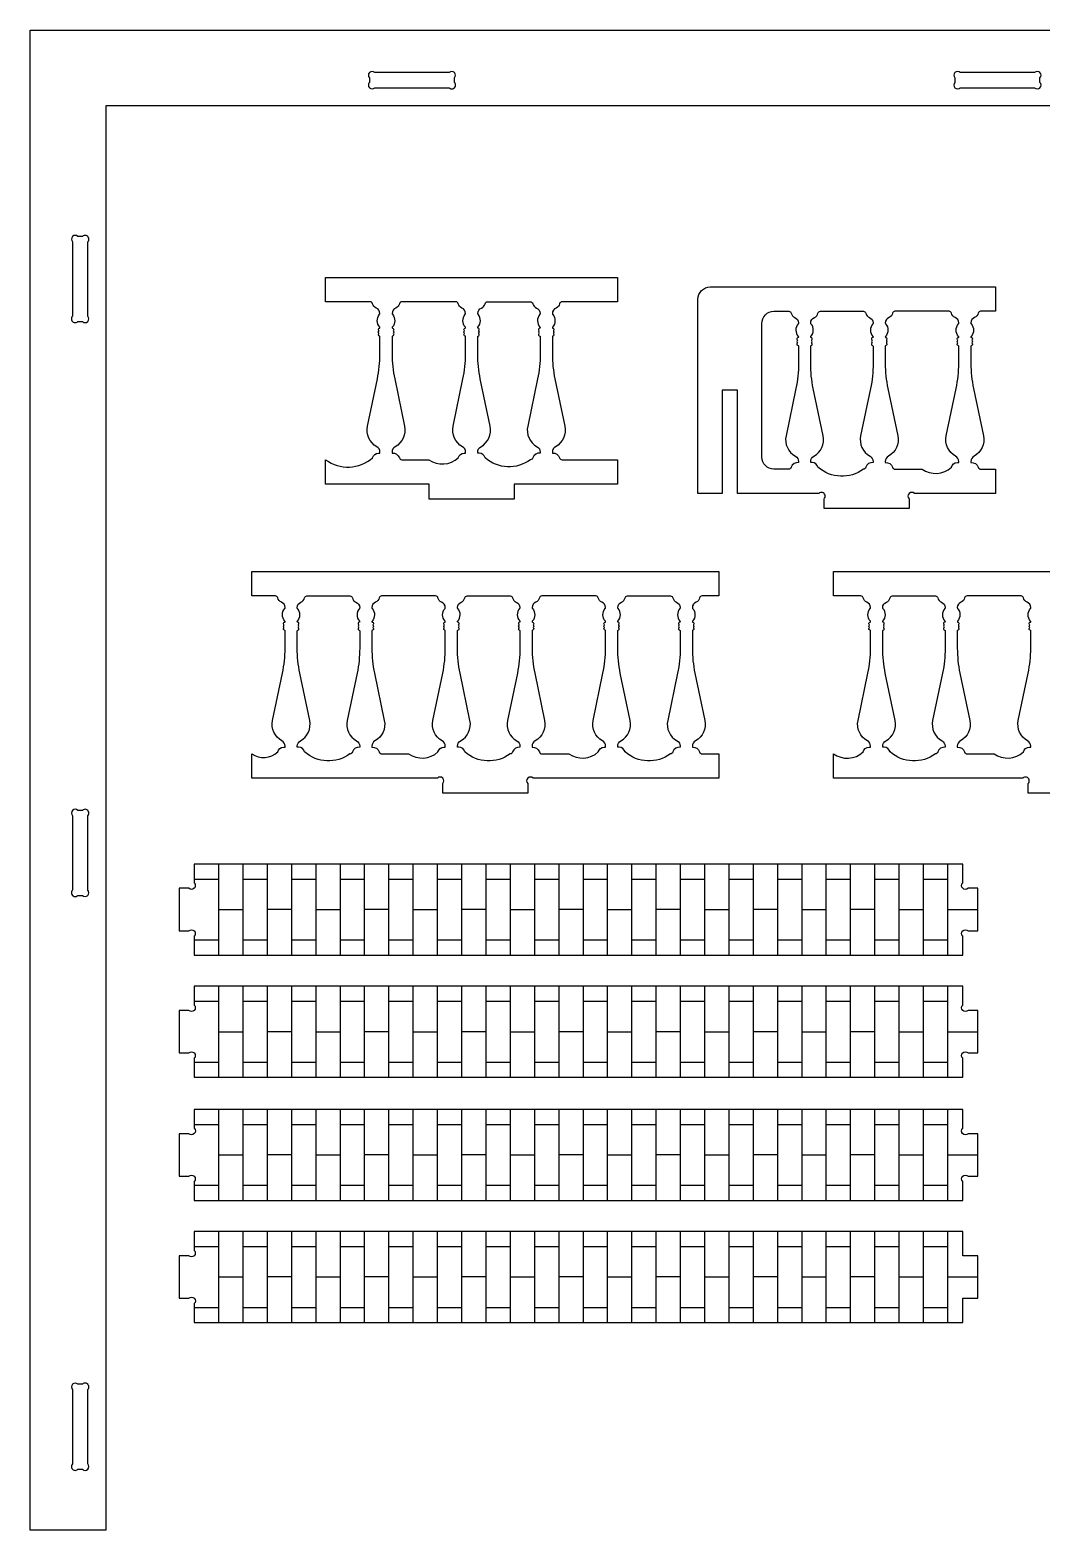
# Model space of a CAD drawing. Extents: x 7328 to 12839, y -521 to 2507.
# Drawn here: x 8764 to 9163, y 1160 to 1753 of the extents above; entities that cross this region are included whole.
import ezdxf

# ---------------------------------------------------------------- set-up
doc = ezdxf.new("R2010")
doc.units = 0
doc.header["$MEASUREMENT"] = 0
doc.layers.add('LAYER_1', color=18, linetype='CONTINUOUS')

msp = doc.modelspace()

# ---------------------------------------------------------------- linework, layer by layer
at = {"layer": 'LAYER_1'}
msp.add_lwpolyline([(8793.58, 1722.71), (8793.58, 1159.91), (8763.58, 1159.91), (8763.58, 1752.71), (10041.58, 1752.71), (10041.58, 1159.91), (10011.58, 1159.91), (10011.58, 1722.71)], close=True, dxfattribs=at)
for points in [[(8929.15, 1735.91), (8899.8, 1735.91, 1), (8897.68, 1733.79), (8897.68, 1732.03, 1), (8899.8, 1729.91), (8929.15, 1729.91, 1), (8931.28, 1732.03), (8931.28, 1733.79, 1)], [(9160.45, 1735.91), (9131.1, 1735.91, 1), (9128.98, 1733.79), (9128.98, 1732.03, 1), (9131.1, 1729.91), (9160.45, 1729.91, 1), (9162.58, 1732.03), (9162.58, 1733.79, 1)], [(8780.38, 1668.99), (8780.38, 1639.63, 1), (8782.5, 1637.51), (8784.25, 1637.51, 1), (8786.38, 1639.63), (8786.38, 1668.99, 1), (8784.25, 1671.11), (8782.5, 1671.11, 1)], [(8880.37, 1573.29), (8880.37, 1582.89, 0.352171), (8898.93, 1583.64, -0.352171), (8901.27, 1585.53), (8901.83, 1585.53), (8901.83, 1585.93, 0.272519), (8900.59, 1588.03, -0.328849), (8896.89, 1596.12), (8900.8, 1614.79, 0.051698), (8901.83, 1624.63), (8901.83, 1631.5, 0.366837), (8901.62, 1631.74, -0.600564), (8901.33, 1632.62, 0.39765), (8901.33, 1632.95, -0.39765), (8901.33, 1633.67, 0.39765), (8901.33, 1634, -0.594353), (8901.62, 1634.88, 0.584261), (8901.75, 1635.27, -0.375636), (8901.71, 1640.36, 0.187098), (8901.82, 1640.69, 0.294683), (8900.35, 1642.83, -0.244569), (8898.93, 1644.53, 0.352171), (8897.99, 1645.29), (8880.37, 1645.29), (8880.37, 1654.89), (8995.74, 1654.89), (8995.74, 1645.29), (8973.77, 1645.29, 0.352171), (8972.83, 1644.53, -0.244569), (8971.41, 1642.83, 0.294683), (8969.94, 1640.69, 0.187098), (8970.05, 1640.36, -0.375636), (8970.01, 1635.27, 0.584261), (8970.15, 1634.88, -0.594353), (8970.43, 1634, 0.39765), (8970.43, 1633.67, -0.39765), (8970.43, 1632.95, 0.39765), (8970.43, 1632.62, -0.600564), (8970.14, 1631.74, 0.366837), (8969.94, 1631.5), (8969.94, 1624.63, 0.051698), (8970.96, 1614.79), (8974.87, 1596.12, -0.328849), (8971.17, 1588.03, 0.272519), (8969.94, 1585.93), (8969.94, 1585.53, -0.352171), (8972.83, 1583.64, 0.352171), (8973.77, 1582.89), (8995.74, 1582.89), (8995.74, 1573.29), (8954.86, 1573.29), (8954.86, 1567.29), (8921.26, 1567.29), (8921.26, 1573.29)], [(9145.08, 1569.55), (9113, 1569.55, 1), (9110.88, 1567.43), (9110.88, 1563.55), (9077.28, 1563.55), (9077.28, 1567.43, 1), (9075.16, 1569.55), (9043.08, 1569.55), (9043.08, 1610.35), (9037.08, 1610.35), (9037.08, 1569.55), (9027.48, 1569.55), (9027.48, 1646.35, -0.414214), (9032.28, 1651.15), (9145.08, 1651.15), (9145.08, 1641.55), (9139.14, 1641.55, 0.352171), (9138.2, 1640.79, -0.244569), (9136.78, 1639.09, 0.294683), (9135.31, 1636.95, 0.187098), (9135.42, 1636.62, -0.375636), (9135.38, 1631.53, 0.584261), (9135.52, 1631.14, -0.594353), (9135.8, 1630.26, 0.39765), (9135.8, 1629.93, -0.39765), (9135.8, 1629.21, 0.39765), (9135.8, 1628.88, -0.600564), (9135.51, 1628, 0.366837), (9135.31, 1627.76), (9135.31, 1620.89, 0.051698), (9136.33, 1611.05), (9140.24, 1592.38, -0.328849), (9136.54, 1584.29, 0.272519), (9135.31, 1582.19), (9135.31, 1581.79, -0.352171), (9138.2, 1579.9, 0.352171), (9139.14, 1579.15), (9145.08, 1579.15)], [(8921.14, 1582.89, 0.352171), (8932.76, 1583.64, -0.352171), (8935.1, 1585.53), (8935.66, 1585.53), (8935.66, 1585.93, 0.272519), (8934.42, 1588.03, -0.328849), (8930.72, 1596.12), (8934.64, 1614.79, 0.051698), (8935.66, 1624.63), (8935.66, 1631.5, 0.366837), (8935.46, 1631.74, -0.600564), (8935.16, 1632.62, 0.39765), (8935.16, 1632.95, -0.39765), (8935.16, 1633.67, 0.39765), (8935.16, 1634, -0.594353), (8935.45, 1634.88, 0.584261), (8935.58, 1635.27, -0.375636), (8935.54, 1640.36, 0.187098), (8935.66, 1640.69, 0.294683), (8934.18, 1642.83, -0.244569), (8932.76, 1644.53, 0.352171), (8931.82, 1645.29), (8910.46, 1645.29, 0.352171), (8909.52, 1644.53, -0.244569), (8908.1, 1642.83, 0.294683), (8906.63, 1640.69, 0.187098), (8906.74, 1640.36, -0.375636), (8906.7, 1635.27, 0.584261), (8906.84, 1634.88, -0.594353), (8907.12, 1634, 0.39765), (8907.12, 1633.67, -0.39765), (8907.12, 1632.95, 0.39765), (8907.12, 1632.62, -0.600564), (8906.83, 1631.74, 0.366837), (8906.63, 1631.5), (8906.63, 1624.63, 0.051698), (8907.65, 1614.79), (8911.56, 1596.12, -0.328849), (8907.86, 1588.03, 0.272519), (8906.63, 1585.93), (8906.63, 1585.53, -0.352171), (8909.52, 1583.64, 0.352171), (8910.46, 1582.89)], [(8961.3, 1645.29, -0.352171), (8962.24, 1644.53, 0.244569), (8963.66, 1642.83, -0.294683), (8965.13, 1640.69, -0.187098), (8965.02, 1640.36, 0.375636), (8965.06, 1635.27, -0.584261), (8964.92, 1634.88, 0.594353), (8964.64, 1634, -0.39765), (8964.64, 1633.67, 0.39765), (8964.64, 1632.95, -0.39765), (8964.64, 1632.62, 0.600564), (8964.93, 1631.74, -0.366837), (8965.14, 1631.5), (8965.14, 1624.63, -0.051698), (8964.11, 1614.79), (8960.2, 1596.12, 0.328849), (8963.9, 1588.03, -0.272519), (8965.14, 1585.93), (8965.14, 1585.53, 0.352171), (8962.24, 1583.64, -0.352171), (8961.3, 1582.89, -0.352171), (8943.35, 1583.64, 0.352171), (8941.01, 1585.53), (8940.46, 1585.53), (8940.46, 1585.93, -0.272519), (8941.69, 1588.03, 0.328849), (8945.39, 1596.12), (8941.48, 1614.79, -0.051698), (8940.46, 1624.63), (8940.46, 1631.5, -0.366837), (8940.66, 1631.74, 0.600564), (8940.95, 1632.62, -0.39765), (8940.95, 1632.95, 0.39765), (8940.95, 1633.67, -0.39765), (8940.95, 1634, 0.594353), (8940.67, 1634.88, -0.584261), (8940.53, 1635.27, 0.375636), (8940.57, 1640.36, -0.187098), (8940.46, 1640.69, -0.294683), (8941.93, 1642.83, 0.244569), (8943.35, 1644.53, -0.352171), (8944.29, 1645.29)], [(9065.96, 1584.29, -0.272519), (9067.2, 1582.19), (9067.2, 1581.79, 0.352171), (9064.3, 1579.9, -0.352171), (9063.36, 1579.15), (9057.48, 1579.15, -0.414214), (9052.68, 1583.95), (9052.68, 1636.75, -0.414214), (9057.48, 1641.55), (9063.36, 1641.55, -0.352171), (9064.3, 1640.79, 0.244569), (9065.72, 1639.09, -0.294683), (9067.2, 1636.95, -0.187098), (9067.08, 1636.62, 0.375636), (9067.12, 1631.53, -0.584261), (9066.99, 1631.14, 0.594353), (9066.7, 1630.26, -0.39765), (9066.7, 1629.93, 0.39765), (9066.7, 1629.21, -0.39765), (9066.7, 1628.88, 0.600564), (9067, 1628, -0.366837), (9067.2, 1627.76), (9067.2, 1620.89, -0.051698), (9066.18, 1611.05), (9062.26, 1592.38, 0.328849)], [(9092.84, 1641.55, -0.352171), (9093.78, 1640.79, 0.244569), (9095.2, 1639.09, -0.294683), (9096.67, 1636.95, -0.187098), (9096.56, 1636.62, 0.375636), (9096.6, 1631.53, -0.584261), (9096.46, 1631.14, 0.594353), (9096.18, 1630.26, -0.39765), (9096.18, 1629.93, 0.39765), (9096.18, 1629.21, -0.39765), (9096.18, 1628.88, 0.600564), (9096.47, 1628, -0.366837), (9096.67, 1627.76), (9096.67, 1620.89, -0.051698), (9095.65, 1611.05), (9091.74, 1592.38, 0.328849), (9095.44, 1584.29, -0.272519), (9096.67, 1582.19), (9096.67, 1581.79, 0.352171), (9093.78, 1579.9, -0.352171), (9092.84, 1579.15, -0.352171), (9074.89, 1579.9, 0.352171), (9072.55, 1581.79), (9072, 1581.79), (9072, 1582.19, -0.272519), (9073.23, 1584.29, 0.328849), (9076.93, 1592.38), (9073.02, 1611.05, -0.051698), (9072, 1620.89), (9072, 1627.76, -0.366837), (9072.2, 1628, 0.600564), (9072.49, 1628.88, -0.39765), (9072.49, 1629.21, 0.39765), (9072.49, 1629.93, -0.39765), (9072.49, 1630.26, 0.594353), (9072.21, 1631.14, -0.584261), (9072.07, 1631.53, 0.375636), (9072.11, 1636.62, -0.187098), (9072, 1636.95, -0.294683), (9073.47, 1639.09, 0.244569), (9074.89, 1640.79, -0.352171), (9075.83, 1641.55)], [(9115.99, 1579.15, 0.352171), (9127.61, 1579.9, -0.352171), (9129.95, 1581.79), (9130.51, 1581.79), (9130.51, 1582.19, 0.272519), (9129.27, 1584.29, -0.328849), (9125.57, 1592.38), (9129.49, 1611.05, 0.051698), (9130.51, 1620.89), (9130.51, 1627.76, 0.366837), (9130.31, 1628, -0.600564), (9130.01, 1628.88, 0.39765), (9130.01, 1629.21, -0.39765), (9130.01, 1629.93, 0.39765), (9130.01, 1630.26, -0.594353), (9130.3, 1631.14, 0.584261), (9130.43, 1631.53, -0.375636), (9130.39, 1636.62, 0.187098), (9130.51, 1636.95, 0.294683), (9129.03, 1639.09, -0.244569), (9127.61, 1640.79, 0.352171), (9126.67, 1641.55), (9105.31, 1641.55, 0.352171), (9104.37, 1640.79, -0.244569), (9102.95, 1639.09, 0.294683), (9101.48, 1636.95, 0.187098), (9101.59, 1636.62, -0.375636), (9101.55, 1631.53, 0.584261), (9101.68, 1631.14, -0.594353), (9101.97, 1630.26, 0.39765), (9101.97, 1629.93, -0.39765), (9101.97, 1629.21, 0.39765), (9101.97, 1628.88, -0.600564), (9101.68, 1628, 0.366837), (9101.47, 1627.76), (9101.47, 1620.89, 0.051698), (9102.5, 1611.05), (9106.41, 1592.38, -0.328849), (9102.71, 1584.29, 0.272519), (9101.47, 1582.19), (9101.47, 1581.79, -0.352171), (9104.37, 1579.9, 0.352171), (9105.31, 1579.15)], [(9035.7, 1529.05), (9029.08, 1529.05, 0.352171), (9028.14, 1528.29, -0.244569), (9026.72, 1526.59, 0.294683), (9025.25, 1524.45, 0.187098), (9025.36, 1524.12, -0.375636), (9025.32, 1519.04, 0.584261), (9025.46, 1518.64, -0.594353), (9025.74, 1517.76, 0.39765), (9025.74, 1517.43, -0.39765), (9025.74, 1516.71, 0.39765), (9025.74, 1516.38, -0.600564), (9025.45, 1515.5, 0.366837), (9025.25, 1515.26), (9025.25, 1508.39, 0.051698), (9026.27, 1498.55), (9030.18, 1479.88, -0.328849), (9026.48, 1471.79, 0.272519), (9025.25, 1469.69), (9025.25, 1469.29, -0.352171), (9028.14, 1467.4, 0.352171), (9029.08, 1466.65), (9035.7, 1466.65), (9035.7, 1457.05), (8962.35, 1457.05, 1), (8960.23, 1454.93), (8960.23, 1451.05), (8926.63, 1451.05), (8926.63, 1454.93, 1), (8924.51, 1457.05), (8851.16, 1457.05), (8851.16, 1466.65, 0.352171), (8861.45, 1467.4, -0.352171), (8863.8, 1469.29), (8864.35, 1469.29), (8864.35, 1469.69, 0.272519), (8863.11, 1471.79, -0.328849), (8859.41, 1479.88), (8863.33, 1498.55, 0.051698), (8864.35, 1508.39), (8864.35, 1515.26, 0.366837), (8864.15, 1515.5, -0.600564), (8863.85, 1516.38, 0.39765), (8863.85, 1516.71, -0.39765), (8863.85, 1517.43, 0.39765), (8863.85, 1517.76, -0.594353), (8864.14, 1518.64, 0.584261), (8864.27, 1519.04, -0.375636), (8864.23, 1524.12, 0.187098), (8864.35, 1524.45, 0.294683), (8862.87, 1526.59, -0.244569), (8861.45, 1528.29, 0.352171), (8860.51, 1529.05), (8851.16, 1529.05), (8851.16, 1538.65), (9035.7, 1538.65)], [(8889.99, 1529.05, -0.352171), (8890.93, 1528.29, 0.244569), (8892.35, 1526.59, -0.294683), (8893.82, 1524.45, -0.187098), (8893.71, 1524.12, 0.375636), (8893.75, 1519.04, -0.584261), (8893.62, 1518.64, 0.594353), (8893.33, 1517.76, -0.39765), (8893.33, 1517.43, 0.39765), (8893.33, 1516.71, -0.39765), (8893.33, 1516.38, 0.600564), (8893.63, 1515.5, -0.366837), (8893.83, 1515.26), (8893.83, 1508.39, -0.051698), (8892.8, 1498.55), (8888.89, 1479.88, 0.328849), (8892.59, 1471.79, -0.272519), (8893.83, 1469.69), (8893.83, 1469.29, 0.352171), (8890.93, 1467.4, -0.352171), (8889.99, 1466.65, -0.352171), (8872.05, 1467.4, 0.352171), (8869.7, 1469.29), (8869.15, 1469.29), (8869.15, 1469.69, -0.272519), (8870.38, 1471.79, 0.328849), (8874.08, 1479.88), (8870.17, 1498.55, -0.051698), (8869.15, 1508.39), (8869.15, 1515.26, -0.366837), (8869.35, 1515.5, 0.600564), (8869.65, 1516.38, -0.39765), (8869.65, 1516.71, 0.39765), (8869.65, 1517.43, -0.39765), (8869.65, 1517.76, 0.594353), (8869.36, 1518.64, -0.584261), (8869.22, 1519.04, 0.375636), (8869.27, 1524.12, -0.187098), (8869.15, 1524.45, -0.294683), (8870.63, 1526.59, 0.244569), (8872.05, 1528.29, -0.352171), (8872.98, 1529.05)], [(8913.14, 1466.65, 0.352171), (8924.76, 1467.4, -0.352171), (8927.11, 1469.29), (8927.66, 1469.29), (8927.66, 1469.69, 0.272519), (8926.42, 1471.79, -0.328849), (8922.72, 1479.88), (8926.64, 1498.55, 0.051698), (8927.66, 1508.39), (8927.66, 1515.26, 0.366837), (8927.46, 1515.5, -0.600564), (8927.16, 1516.38, 0.39765), (8927.16, 1516.71, -0.39765), (8927.16, 1517.43, 0.39765), (8927.16, 1517.76, -0.594353), (8927.45, 1518.64, 0.584261), (8927.58, 1519.04, -0.375636), (8927.54, 1524.12, 0.187098), (8927.66, 1524.45, 0.294683), (8926.18, 1526.59, -0.244569), (8924.76, 1528.29, 0.352171), (8923.82, 1529.05), (8902.46, 1529.05, 0.352171), (8901.52, 1528.29, -0.244569), (8900.1, 1526.59, 0.294683), (8898.63, 1524.45, 0.187098), (8898.74, 1524.12, -0.375636), (8898.7, 1519.04, 0.584261), (8898.84, 1518.64, -0.594353), (8899.12, 1517.76, 0.39765), (8899.12, 1517.43, -0.39765), (8899.12, 1516.71, 0.39765), (8899.12, 1516.38, -0.600564), (8898.83, 1515.5, 0.366837), (8898.63, 1515.26), (8898.63, 1508.39, 0.051698), (8899.65, 1498.55), (8903.56, 1479.88, -0.328849), (8899.86, 1471.79, 0.272519), (8898.63, 1469.69), (8898.63, 1469.29, -0.352171), (8901.52, 1467.4, 0.352171), (8902.46, 1466.65)], [(8953.3, 1529.05, -0.352171), (8954.24, 1528.29, 0.244569), (8955.66, 1526.59, -0.294683), (8957.13, 1524.45, -0.187098), (8957.02, 1524.12, 0.375636), (8957.06, 1519.04, -0.584261), (8956.93, 1518.64, 0.594353), (8956.64, 1517.76, -0.39765), (8956.64, 1517.43, 0.39765), (8956.64, 1516.71, -0.39765), (8956.64, 1516.38, 0.600564), (8956.93, 1515.5, -0.366837), (8957.14, 1515.26), (8957.14, 1508.39, -0.051698), (8956.11, 1498.55), (8952.2, 1479.88, 0.328849), (8955.9, 1471.79, -0.272519), (8957.14, 1469.69), (8957.14, 1469.29, 0.352171), (8954.24, 1467.4, -0.352171), (8953.3, 1466.65, -0.352171), (8935.36, 1467.4, 0.352171), (8933.01, 1469.29), (8932.46, 1469.29), (8932.46, 1469.69, -0.272519), (8933.69, 1471.79, 0.328849), (8937.39, 1479.88), (8933.48, 1498.55, -0.051698), (8932.46, 1508.39), (8932.46, 1515.26, -0.366837), (8932.66, 1515.5, 0.600564), (8932.96, 1516.38, -0.39765), (8932.96, 1516.71, 0.39765), (8932.96, 1517.43, -0.39765), (8932.96, 1517.76, 0.594353), (8932.67, 1518.64, -0.584261), (8932.53, 1519.04, 0.375636), (8932.58, 1524.12, -0.187098), (8932.46, 1524.45, -0.294683), (8933.93, 1526.59, 0.244569), (8935.36, 1528.29, -0.352171), (8936.29, 1529.05)], [(8976.45, 1466.65, 0.352171), (8988.07, 1467.4, -0.352171), (8990.42, 1469.29), (8990.97, 1469.29), (8990.97, 1469.69, 0.272519), (8989.73, 1471.79, -0.328849), (8986.03, 1479.88), (8989.95, 1498.55, 0.051698), (8990.97, 1508.39), (8990.97, 1515.26, 0.366837), (8990.77, 1515.5, -0.600564), (8990.47, 1516.38, 0.39765), (8990.47, 1516.71, -0.39765), (8990.47, 1517.43, 0.39765), (8990.47, 1517.76, -0.594353), (8990.76, 1518.64, 0.584261), (8990.89, 1519.04, -0.375636), (8990.85, 1524.12, 0.187098), (8990.97, 1524.45, 0.294683), (8989.49, 1526.59, -0.244569), (8988.07, 1528.29, 0.352171), (8987.13, 1529.05), (8965.77, 1529.05, 0.352171), (8964.83, 1528.29, -0.244569), (8963.41, 1526.59, 0.294683), (8961.94, 1524.45, 0.187098), (8962.05, 1524.12, -0.375636), (8962.01, 1519.04, 0.584261), (8962.15, 1518.64, -0.594353), (8962.43, 1517.76, 0.39765), (8962.43, 1517.43, -0.39765), (8962.43, 1516.71, 0.39765), (8962.43, 1516.38, -0.600564), (8962.14, 1515.5, 0.366837), (8961.94, 1515.26), (8961.94, 1508.39, 0.051698), (8962.96, 1498.55), (8966.87, 1479.88, -0.328849), (8963.17, 1471.79, 0.272519), (8961.94, 1469.69), (8961.94, 1469.29, -0.352171), (8964.83, 1467.4, 0.352171), (8965.77, 1466.65)], [(9016.61, 1529.05, -0.352171), (9017.55, 1528.29, 0.244569), (9018.97, 1526.59, -0.294683), (9020.44, 1524.45, -0.187098), (9020.33, 1524.12, 0.375636), (9020.37, 1519.04, -0.584261), (9020.23, 1518.64, 0.594353), (9019.95, 1517.76, -0.39765), (9019.95, 1517.43, 0.39765), (9019.95, 1516.71, -0.39765), (9019.95, 1516.38, 0.600564), (9020.24, 1515.5, -0.366837), (9020.45, 1515.26), (9020.45, 1508.39, -0.051698), (9019.42, 1498.55), (9015.51, 1479.88, 0.328849), (9019.21, 1471.79, -0.272519), (9020.45, 1469.69), (9020.45, 1469.29, 0.352171), (9017.55, 1467.4, -0.352171), (9016.61, 1466.65, -0.352171), (8998.67, 1467.4, 0.352171), (8996.32, 1469.29), (8995.77, 1469.29), (8995.77, 1469.69, -0.272519), (8997, 1471.79, 0.328849), (9000.7, 1479.88), (8996.79, 1498.55, -0.051698), (8995.77, 1508.39), (8995.77, 1515.26, -0.366837), (8995.97, 1515.5, 0.600564), (8996.27, 1516.38, -0.39765), (8996.27, 1516.71, 0.39765), (8996.27, 1517.43, -0.39765), (8996.27, 1517.76, 0.594353), (8995.98, 1518.64, -0.584261), (8995.84, 1519.04, 0.375636), (8995.88, 1524.12, -0.187098), (8995.77, 1524.45, -0.294683), (8997.24, 1526.59, 0.244569), (8998.67, 1528.29, -0.352171), (8999.6, 1529.05)], [(9121.29, 1529.05, -0.352171), (9122.23, 1528.29, 0.244569), (9123.65, 1526.59, -0.294683), (9125.12, 1524.45, -0.187098), (9125.01, 1524.12, 0.375636), (9125.05, 1519.04, -0.584261), (9124.92, 1518.64, 0.594353), (9124.63, 1517.76, -0.39765), (9124.63, 1517.43, 0.39765), (9124.63, 1516.71, -0.39765), (9124.63, 1516.38, 0.600564), (9124.93, 1515.5, -0.366837), (9125.13, 1515.26), (9125.13, 1508.39, -0.051698), (9124.1, 1498.55), (9120.19, 1479.88, 0.328849), (9123.89, 1471.79, -0.272519), (9125.13, 1469.69), (9125.13, 1469.29, 0.352171), (9122.23, 1467.4, -0.352171), (9121.29, 1466.65, -0.352171), (9103.35, 1467.4, 0.352171), (9101, 1469.29), (9100.45, 1469.29), (9100.45, 1469.69, -0.272519), (9101.68, 1471.79, 0.328849), (9105.38, 1479.88), (9101.47, 1498.55, -0.051698), (9100.45, 1508.39), (9100.45, 1515.26, -0.366837), (9100.65, 1515.5, 0.600564), (9100.95, 1516.38, -0.39765), (9100.95, 1516.71, 0.39765), (9100.95, 1517.43, -0.39765), (9100.95, 1517.76, 0.594353), (9100.66, 1518.64, -0.584261), (9100.52, 1519.04, 0.375636), (9100.57, 1524.12, -0.187098), (9100.45, 1524.45, -0.294683), (9101.93, 1526.59, 0.244569), (9103.35, 1528.29, -0.352171), (9104.28, 1529.05)], [(9144.44, 1466.65, 0.352171), (9156.06, 1467.4, -0.352171), (9158.41, 1469.29), (9158.96, 1469.29), (9158.96, 1469.69, 0.272519), (9157.72, 1471.79, -0.328849), (9154.02, 1479.88), (9157.94, 1498.55, 0.051698), (9158.96, 1508.39), (9158.96, 1515.26, 0.366837), (9158.76, 1515.5, -0.600564), (9158.46, 1516.38, 0.39765), (9158.46, 1516.71, -0.39765), (9158.46, 1517.43, 0.39765), (9158.46, 1517.76, -0.594353), (9158.75, 1518.64, 0.584261), (9158.88, 1519.04, -0.375636), (9158.84, 1524.12, 0.187098), (9158.96, 1524.45, 0.294683), (9157.48, 1526.59, -0.244569), (9156.06, 1528.29, 0.352171), (9155.12, 1529.05), (9133.76, 1529.05, 0.352171), (9132.82, 1528.29, -0.244569), (9131.4, 1526.59, 0.294683), (9129.93, 1524.45, 0.187098), (9130.04, 1524.12, -0.375636), (9130, 1519.04, 0.584261), (9130.14, 1518.64, -0.594353), (9130.42, 1517.76, 0.39765), (9130.42, 1517.43, -0.39765), (9130.42, 1516.71, 0.39765), (9130.42, 1516.38, -0.600564), (9130.13, 1515.5, 0.366837), (9129.93, 1515.26), (9129.93, 1508.39, 0.051698), (9130.95, 1498.55), (9134.86, 1479.88, -0.328849), (9131.16, 1471.79, 0.272519), (9129.93, 1469.69), (9129.93, 1469.29, -0.352171), (9132.82, 1467.4, 0.352171), (9133.76, 1466.65)], [(8780.38, 1442.19), (8780.38, 1412.83, 1), (8782.5, 1410.71), (8784.25, 1410.71, 1), (8786.38, 1412.83), (8786.38, 1442.19, 1), (8784.25, 1444.31), (8782.5, 1444.31, 1)], [(9138.05, 1413.5), (9134.17, 1413.5, -1), (9132.05, 1415.62), (9132.05, 1423.1), (8828.45, 1423.1), (8828.45, 1415.62, -1), (8826.33, 1413.5), (8822.45, 1413.5), (8822.45, 1396.7), (8826.33, 1396.7, -1), (8828.45, 1394.58), (8828.45, 1387.1), (9132.05, 1387.1), (9132.05, 1394.58, -1), (9134.17, 1396.7), (9138.05, 1396.7)], [(9138.05, 1365.25), (9134.17, 1365.25, -1), (9132.05, 1367.37), (9132.05, 1374.85), (8828.45, 1374.85), (8828.45, 1367.37, -1), (8826.33, 1365.25), (8822.45, 1365.25), (8822.45, 1348.45), (8826.33, 1348.45, -1), (8828.45, 1346.33), (8828.45, 1338.85), (9132.05, 1338.85), (9132.05, 1346.33, -1), (9134.17, 1348.45), (9138.05, 1348.45)], [(9138.05, 1316.54), (9134.17, 1316.54, -1), (9132.05, 1318.67), (9132.05, 1326.14), (8828.45, 1326.14), (8828.45, 1318.67, -1), (8826.33, 1316.54), (8822.45, 1316.54), (8822.45, 1299.74), (8826.33, 1299.74, -1), (8828.45, 1297.62), (8828.45, 1290.14), (9132.05, 1290.14), (9132.05, 1297.62, -1), (9134.17, 1299.74), (9138.05, 1299.74)], [(9132.05, 1277.9), (8828.45, 1277.9), (8828.45, 1270.42, -1), (8826.33, 1268.3), (8822.45, 1268.3), (8822.45, 1251.5), (8826.33, 1251.5, -1), (8828.45, 1249.37), (8828.45, 1241.9), (9132.05, 1241.9), (9132.05, 1251.5), (9138.05, 1251.5), (9138.05, 1268.3), (9132.05, 1268.3)], [(8780.38, 1215.39), (8780.38, 1186.03, 1), (8782.5, 1183.91), (8784.25, 1183.91, 1), (8786.38, 1186.03), (8786.38, 1215.39, 1), (8784.25, 1217.51), (8782.5, 1217.51, 1)]]:
    msp.add_lwpolyline(points, format="xyb", close=True, dxfattribs=at)
msp.add_lwpolyline([(9191.53, 1451.05), (9157.93, 1451.05), (9157.93, 1454.93, 1), (9155.81, 1457.05), (9080.96, 1457.05), (9080.96, 1466.65, 0.352171), (9092.75, 1467.4, -0.352171), (9095.1, 1469.29), (9095.65, 1469.29), (9095.65, 1469.69, 0.272519), (9094.41, 1471.79, -0.328849), (9090.71, 1479.88), (9094.63, 1498.55, 0.051698), (9095.65, 1508.39), (9095.65, 1515.26, 0.366837), (9095.45, 1515.5, -0.600564), (9095.15, 1516.38, 0.39765), (9095.15, 1516.71, -0.39765), (9095.15, 1517.43, 0.39765), (9095.15, 1517.76, -0.594353), (9095.44, 1518.64, 0.584261), (9095.57, 1519.04, -0.375636), (9095.53, 1524.12, 0.187098), (9095.65, 1524.45, 0.294683), (9094.17, 1526.59, -0.244569), (9092.75, 1528.29, 0.352171), (9091.81, 1529.05), (9080.96, 1529.05), (9080.96, 1538.65), (9268.5, 1538.65)], format="xyb", dxfattribs=at)
for points in [[(8838.05, 1423.1), (8838.05, 1387.1)], [(8847.65, 1423.1), (8847.65, 1387.1)], [(8857.25, 1423.1), (8857.25, 1387.1)], [(8866.85, 1423.1), (8866.85, 1387.1)], [(8876.45, 1423.1), (8876.45, 1387.1)], [(8886.05, 1423.1), (8886.05, 1387.1)], [(8895.65, 1423.1), (8895.65, 1387.1)], [(8905.25, 1423.1), (8905.25, 1387.1)], [(8914.85, 1423.1), (8914.85, 1387.1)], [(8924.45, 1423.1), (8924.45, 1387.1)], [(8934.05, 1423.1), (8934.05, 1387.1)], [(8943.65, 1423.1), (8943.65, 1387.1)], [(8953.25, 1423.1), (8953.25, 1387.1)], [(8962.85, 1423.1), (8962.85, 1387.1)], [(8972.45, 1423.1), (8972.45, 1387.1)], [(8982.05, 1423.1), (8982.05, 1387.1)], [(8991.65, 1423.1), (8991.65, 1387.1)], [(9001.25, 1423.1), (9001.25, 1387.1)], [(9010.85, 1423.1), (9010.85, 1387.1)], [(9020.45, 1423.1), (9020.45, 1387.1)], [(9030.05, 1423.1), (9030.05, 1387.1)], [(9039.65, 1423.1), (9039.65, 1387.1)], [(9049.25, 1423.1), (9049.25, 1387.1)], [(9058.85, 1423.1), (9058.85, 1387.1)], [(9068.45, 1423.1), (9068.45, 1387.1)], [(9078.05, 1423.1), (9078.05, 1387.1)], [(9087.65, 1423.1), (9087.65, 1387.1)], [(9097.25, 1423.1), (9097.25, 1387.1)], [(9106.85, 1423.1), (9106.85, 1387.1)], [(9116.45, 1423.1), (9116.45, 1387.1)], [(9126.05, 1423.1), (9126.05, 1387.1)], [(8828.45, 1417.1), (8838.05, 1417.1)], [(8847.65, 1417.1), (8857.25, 1417.1)], [(8866.85, 1417.1), (8876.45, 1417.1)], [(8886.05, 1417.1), (8895.65, 1417.1)], [(8905.25, 1417.1), (8914.85, 1417.1)], [(8924.45, 1417.1), (8934.05, 1417.1)], [(8943.65, 1417.1), (8953.25, 1417.1)], [(8962.85, 1417.1), (8972.45, 1417.1)], [(8982.05, 1417.1), (8991.65, 1417.1)], [(9001.25, 1417.1), (9010.85, 1417.1)], [(9020.45, 1417.1), (9030.05, 1417.1)], [(9039.65, 1417.1), (9049.25, 1417.1)], [(9058.85, 1417.1), (9068.45, 1417.1)], [(9078.05, 1417.1), (9087.65, 1417.1)], [(9097.25, 1417.1), (9106.85, 1417.1)], [(9116.45, 1417.1), (9126.05, 1417.1)], [(8838.05, 1405.1), (8847.65, 1405.1)], [(8866.85, 1405.1), (8857.25, 1405.1)], [(8876.45, 1405.1), (8886.05, 1405.1)], [(8905.25, 1405.1), (8895.65, 1405.1)], [(8914.85, 1405.1), (8924.45, 1405.1)], [(8943.65, 1405.1), (8934.05, 1405.1)], [(8953.25, 1405.1), (8962.85, 1405.1)], [(8982.05, 1405.1), (8972.45, 1405.1)], [(8991.65, 1405.1), (9001.25, 1405.1)], [(9020.45, 1405.1), (9010.85, 1405.1)], [(9030.05, 1405.1), (9039.65, 1405.1)], [(9058.85, 1405.1), (9049.25, 1405.1)], [(9068.45, 1405.1), (9078.05, 1405.1)], [(9097.25, 1405.1), (9087.65, 1405.1)], [(9106.85, 1405.1), (9116.45, 1405.1)], [(9126.05, 1405.1), (9138.05, 1405.1)], [(8828.45, 1393.1), (8838.05, 1393.1)], [(8847.65, 1393.1), (8857.25, 1393.1)], [(8866.85, 1393.1), (8876.45, 1393.1)], [(8886.05, 1393.1), (8895.65, 1393.1)], [(8905.25, 1393.1), (8914.85, 1393.1)], [(8924.45, 1393.1), (8934.05, 1393.1)], [(8943.65, 1393.1), (8953.25, 1393.1)], [(8962.85, 1393.1), (8972.45, 1393.1)], [(8982.05, 1393.1), (8991.65, 1393.1)], [(9001.25, 1393.1), (9010.85, 1393.1)], [(9020.45, 1393.1), (9030.05, 1393.1)], [(9039.65, 1393.1), (9049.25, 1393.1)], [(9058.85, 1393.1), (9068.45, 1393.1)], [(9078.05, 1393.1), (9087.65, 1393.1)], [(9097.25, 1393.1), (9106.85, 1393.1)], [(9116.45, 1393.1), (9126.05, 1393.1)], [(8838.05, 1374.85), (8838.05, 1338.85)], [(8847.65, 1374.85), (8847.65, 1338.85)], [(8857.25, 1374.85), (8857.25, 1338.85)], [(8866.85, 1374.85), (8866.85, 1338.85)], [(8876.45, 1374.85), (8876.45, 1338.85)], [(8886.05, 1374.85), (8886.05, 1338.85)], [(8895.65, 1374.85), (8895.65, 1338.85)], [(8905.25, 1374.85), (8905.25, 1338.85)], [(8914.85, 1374.85), (8914.85, 1338.85)], [(8924.45, 1374.85), (8924.45, 1338.85)], [(8934.05, 1374.85), (8934.05, 1338.85)], [(8943.65, 1374.85), (8943.65, 1338.85)], [(8953.25, 1374.85), (8953.25, 1338.85)], [(8962.85, 1374.85), (8962.85, 1338.85)], [(8972.45, 1374.85), (8972.45, 1338.85)], [(8982.05, 1374.85), (8982.05, 1338.85)], [(8991.65, 1374.85), (8991.65, 1338.85)], [(9001.25, 1374.85), (9001.25, 1338.85)], [(9010.85, 1374.85), (9010.85, 1338.85)], [(9020.45, 1374.85), (9020.45, 1338.85)], [(9030.05, 1374.85), (9030.05, 1338.85)], [(9039.65, 1374.85), (9039.65, 1338.85)], [(9049.25, 1374.85), (9049.25, 1338.85)], [(9058.85, 1374.85), (9058.85, 1338.85)], [(9068.45, 1374.85), (9068.45, 1338.85)], [(9078.05, 1374.85), (9078.05, 1338.85)], [(9087.65, 1374.85), (9087.65, 1338.85)], [(9097.25, 1374.85), (9097.25, 1338.85)], [(9106.85, 1374.85), (9106.85, 1338.85)], [(9116.45, 1374.85), (9116.45, 1338.85)], [(9126.05, 1374.85), (9126.05, 1338.85)], [(8828.45, 1368.85), (8838.05, 1368.85)], [(8847.65, 1368.85), (8857.25, 1368.85)], [(8866.85, 1368.85), (8876.45, 1368.85)], [(8886.05, 1368.85), (8895.65, 1368.85)], [(8905.25, 1368.85), (8914.85, 1368.85)], [(8924.45, 1368.85), (8934.05, 1368.85)], [(8943.65, 1368.85), (8953.25, 1368.85)], [(8962.85, 1368.85), (8972.45, 1368.85)], [(8982.05, 1368.85), (8991.65, 1368.85)], [(9001.25, 1368.85), (9010.85, 1368.85)], [(9020.45, 1368.85), (9030.05, 1368.85)], [(9039.65, 1368.85), (9049.25, 1368.85)], [(9058.85, 1368.85), (9068.45, 1368.85)], [(9078.05, 1368.85), (9087.65, 1368.85)], [(9097.25, 1368.85), (9106.85, 1368.85)], [(9116.45, 1368.85), (9126.05, 1368.85)], [(8838.05, 1356.85), (8847.65, 1356.85)], [(8866.85, 1356.85), (8857.25, 1356.85)], [(8876.45, 1356.85), (8886.05, 1356.85)], [(8905.25, 1356.85), (8895.65, 1356.85)], [(8914.85, 1356.85), (8924.45, 1356.85)], [(8943.65, 1356.85), (8934.05, 1356.85)], [(8953.25, 1356.85), (8962.85, 1356.85)], [(8982.05, 1356.85), (8972.45, 1356.85)], [(8991.65, 1356.85), (9001.25, 1356.85)], [(9020.45, 1356.85), (9010.85, 1356.85)], [(9030.05, 1356.85), (9039.65, 1356.85)], [(9058.85, 1356.85), (9049.25, 1356.85)], [(9068.45, 1356.85), (9078.05, 1356.85)], [(9097.25, 1356.85), (9087.65, 1356.85)], [(9106.85, 1356.85), (9116.45, 1356.85)], [(9126.05, 1356.85), (9138.05, 1356.85)], [(8828.45, 1344.85), (8838.05, 1344.85)], [(8847.65, 1344.85), (8857.25, 1344.85)], [(8866.85, 1344.85), (8876.45, 1344.85)], [(8886.05, 1344.85), (8895.65, 1344.85)], [(8905.25, 1344.85), (8914.85, 1344.85)], [(8924.45, 1344.85), (8934.05, 1344.85)], [(8943.65, 1344.85), (8953.25, 1344.85)], [(8962.85, 1344.85), (8972.45, 1344.85)], [(8982.05, 1344.85), (8991.65, 1344.85)], [(9001.25, 1344.85), (9010.85, 1344.85)], [(9020.45, 1344.85), (9030.05, 1344.85)], [(9039.65, 1344.85), (9049.25, 1344.85)], [(9058.85, 1344.85), (9068.45, 1344.85)], [(9078.05, 1344.85), (9087.65, 1344.85)], [(9097.25, 1344.85), (9106.85, 1344.85)], [(9116.45, 1344.85), (9126.05, 1344.85)], [(8838.05, 1326.14), (8838.05, 1290.14)], [(8847.65, 1326.14), (8847.65, 1290.14)], [(8857.25, 1326.14), (8857.25, 1290.14)], [(8866.85, 1326.14), (8866.85, 1290.14)], [(8876.45, 1326.14), (8876.45, 1290.14)], [(8886.05, 1326.14), (8886.05, 1290.14)], [(8895.65, 1326.14), (8895.65, 1290.14)], [(8905.25, 1326.14), (8905.25, 1290.14)], [(8914.85, 1326.14), (8914.85, 1290.14)], [(8924.45, 1326.14), (8924.45, 1290.14)], [(8934.05, 1326.14), (8934.05, 1290.14)], [(8943.65, 1326.14), (8943.65, 1290.14)], [(8953.25, 1326.14), (8953.25, 1290.14)], [(8962.85, 1326.14), (8962.85, 1290.14)], [(8972.45, 1326.14), (8972.45, 1290.14)], [(8982.05, 1326.14), (8982.05, 1290.14)], [(8991.65, 1326.14), (8991.65, 1290.14)], [(9001.25, 1326.14), (9001.25, 1290.14)], [(9010.85, 1326.14), (9010.85, 1290.14)], [(9020.45, 1326.14), (9020.45, 1290.14)], [(9030.05, 1326.14), (9030.05, 1290.14)], [(9039.65, 1326.14), (9039.65, 1290.14)], [(9049.25, 1326.14), (9049.25, 1290.14)], [(9058.85, 1326.14), (9058.85, 1290.14)], [(9068.45, 1326.14), (9068.45, 1290.14)], [(9078.05, 1326.14), (9078.05, 1290.14)], [(9087.65, 1326.14), (9087.65, 1290.14)], [(9097.25, 1326.14), (9097.25, 1290.14)], [(9106.85, 1326.14), (9106.85, 1290.14)], [(9116.45, 1326.14), (9116.45, 1290.14)], [(9126.05, 1326.14), (9126.05, 1290.14)], [(8828.45, 1320.14), (8838.05, 1320.14)], [(8847.65, 1320.14), (8857.25, 1320.14)], [(8866.85, 1320.14), (8876.45, 1320.14)], [(8886.05, 1320.14), (8895.65, 1320.14)], [(8905.25, 1320.14), (8914.85, 1320.14)], [(8924.45, 1320.14), (8934.05, 1320.14)], [(8943.65, 1320.14), (8953.25, 1320.14)], [(8962.85, 1320.14), (8972.45, 1320.14)], [(8982.05, 1320.14), (8991.65, 1320.14)], [(9001.25, 1320.14), (9010.85, 1320.14)], [(9020.45, 1320.14), (9030.05, 1320.14)], [(9039.65, 1320.14), (9049.25, 1320.14)], [(9058.85, 1320.14), (9068.45, 1320.14)], [(9078.05, 1320.14), (9087.65, 1320.14)], [(9097.25, 1320.14), (9106.85, 1320.14)], [(9116.45, 1320.14), (9126.05, 1320.14)], [(8838.05, 1308.14), (8847.65, 1308.14)], [(8866.85, 1308.14), (8857.25, 1308.14)], [(8876.45, 1308.14), (8886.05, 1308.14)], [(8905.25, 1308.14), (8895.65, 1308.14)], [(8914.85, 1308.14), (8924.45, 1308.14)], [(8943.65, 1308.14), (8934.05, 1308.14)], [(8953.25, 1308.14), (8962.85, 1308.14)], [(8982.05, 1308.14), (8972.45, 1308.14)], [(8991.65, 1308.14), (9001.25, 1308.14)], [(9020.45, 1308.14), (9010.85, 1308.14)], [(9030.05, 1308.14), (9039.65, 1308.14)], [(9058.85, 1308.14), (9049.25, 1308.14)], [(9068.45, 1308.14), (9078.05, 1308.14)], [(9097.25, 1308.14), (9087.65, 1308.14)], [(9106.85, 1308.14), (9116.45, 1308.14)], [(9126.05, 1308.14), (9138.05, 1308.14)], [(8828.45, 1296.14), (8838.05, 1296.14)], [(8847.65, 1296.14), (8857.25, 1296.14)], [(8866.85, 1296.14), (8876.45, 1296.14)], [(8886.05, 1296.14), (8895.65, 1296.14)], [(8905.25, 1296.14), (8914.85, 1296.14)], [(8924.45, 1296.14), (8934.05, 1296.14)], [(8943.65, 1296.14), (8953.25, 1296.14)], [(8962.85, 1296.14), (8972.45, 1296.14)], [(8982.05, 1296.14), (8991.65, 1296.14)], [(9001.25, 1296.14), (9010.85, 1296.14)], [(9020.45, 1296.14), (9030.05, 1296.14)], [(9039.65, 1296.14), (9049.25, 1296.14)], [(9058.85, 1296.14), (9068.45, 1296.14)], [(9078.05, 1296.14), (9087.65, 1296.14)], [(9097.25, 1296.14), (9106.85, 1296.14)], [(9116.45, 1296.14), (9126.05, 1296.14)], [(8838.05, 1277.9), (8838.05, 1241.9)], [(8847.65, 1277.9), (8847.65, 1241.9)], [(8857.25, 1277.9), (8857.25, 1241.9)], [(8866.85, 1277.9), (8866.85, 1241.9)], [(8876.45, 1277.9), (8876.45, 1241.9)], [(8886.05, 1277.9), (8886.05, 1241.9)], [(8895.65, 1277.9), (8895.65, 1241.9)], [(8905.25, 1277.9), (8905.25, 1241.9)], [(8914.85, 1277.9), (8914.85, 1241.9)], [(8924.45, 1277.9), (8924.45, 1241.9)], [(8934.05, 1277.9), (8934.05, 1241.9)], [(8943.65, 1277.9), (8943.65, 1241.9)], [(8953.25, 1277.9), (8953.25, 1241.9)], [(8962.85, 1277.9), (8962.85, 1241.9)], [(8972.45, 1277.9), (8972.45, 1241.9)], [(8982.05, 1277.9), (8982.05, 1241.9)], [(8991.65, 1277.9), (8991.65, 1241.9)], [(9001.25, 1277.9), (9001.25, 1241.9)], [(9010.85, 1277.9), (9010.85, 1241.9)], [(9020.45, 1277.9), (9020.45, 1241.9)], [(9030.05, 1277.9), (9030.05, 1241.9)], [(9039.65, 1277.9), (9039.65, 1241.9)], [(9049.25, 1277.9), (9049.25, 1241.9)], [(9058.85, 1277.9), (9058.85, 1241.9)], [(9068.45, 1277.9), (9068.45, 1241.9)], [(9078.05, 1277.9), (9078.05, 1241.9)], [(9087.65, 1277.9), (9087.65, 1241.9)], [(9097.25, 1277.9), (9097.25, 1241.9)], [(9106.85, 1277.9), (9106.85, 1241.9)], [(9116.45, 1277.9), (9116.45, 1241.9)], [(9126.05, 1277.9), (9126.05, 1241.9)], [(8828.45, 1271.9), (8838.05, 1271.9)], [(8847.65, 1271.9), (8857.25, 1271.9)], [(8866.85, 1271.9), (8876.45, 1271.9)], [(8886.05, 1271.9), (8895.65, 1271.9)], [(8905.25, 1271.9), (8914.85, 1271.9)], [(8924.45, 1271.9), (8934.05, 1271.9)], [(8943.65, 1271.9), (8953.25, 1271.9)], [(8962.85, 1271.9), (8972.45, 1271.9)], [(8982.05, 1271.9), (8991.65, 1271.9)], [(9001.25, 1271.9), (9010.85, 1271.9)], [(9020.45, 1271.9), (9030.05, 1271.9)], [(9039.65, 1271.9), (9049.25, 1271.9)], [(9058.85, 1271.9), (9068.45, 1271.9)], [(9078.05, 1271.9), (9087.65, 1271.9)], [(9097.25, 1271.9), (9106.85, 1271.9)], [(9116.45, 1271.9), (9126.05, 1271.9)], [(8838.05, 1259.9), (8847.65, 1259.9)], [(8866.85, 1259.9), (8857.25, 1259.9)], [(8876.45, 1259.9), (8886.05, 1259.9)], [(8905.25, 1259.9), (8895.65, 1259.9)], [(8914.85, 1259.9), (8924.45, 1259.9)], [(8943.65, 1259.9), (8934.05, 1259.9)], [(8953.25, 1259.9), (8962.85, 1259.9)], [(8982.05, 1259.9), (8972.45, 1259.9)], [(8991.65, 1259.9), (9001.25, 1259.9)], [(9020.45, 1259.9), (9010.85, 1259.9)], [(9030.05, 1259.9), (9039.65, 1259.9)], [(9058.85, 1259.9), (9049.25, 1259.9)], [(9068.45, 1259.9), (9078.05, 1259.9)], [(9097.25, 1259.9), (9087.65, 1259.9)], [(9106.85, 1259.9), (9116.45, 1259.9)], [(9126.05, 1259.9), (9138.05, 1259.9)], [(8828.45, 1247.9), (8838.05, 1247.9)], [(8847.65, 1247.9), (8857.25, 1247.9)], [(8866.85, 1247.9), (8876.45, 1247.9)], [(8886.05, 1247.9), (8895.65, 1247.9)], [(8905.25, 1247.9), (8914.85, 1247.9)], [(8924.45, 1247.9), (8934.05, 1247.9)], [(8943.65, 1247.9), (8953.25, 1247.9)], [(8962.85, 1247.9), (8972.45, 1247.9)], [(8982.05, 1247.9), (8991.65, 1247.9)], [(9001.25, 1247.9), (9010.85, 1247.9)], [(9020.45, 1247.9), (9030.05, 1247.9)], [(9039.65, 1247.9), (9049.25, 1247.9)], [(9058.85, 1247.9), (9068.45, 1247.9)], [(9078.05, 1247.9), (9087.65, 1247.9)], [(9097.25, 1247.9), (9106.85, 1247.9)], [(9116.45, 1247.9), (9126.05, 1247.9)]]:
    msp.add_lwpolyline(points, dxfattribs=at)

doc.saveas('drawing.dxf')
